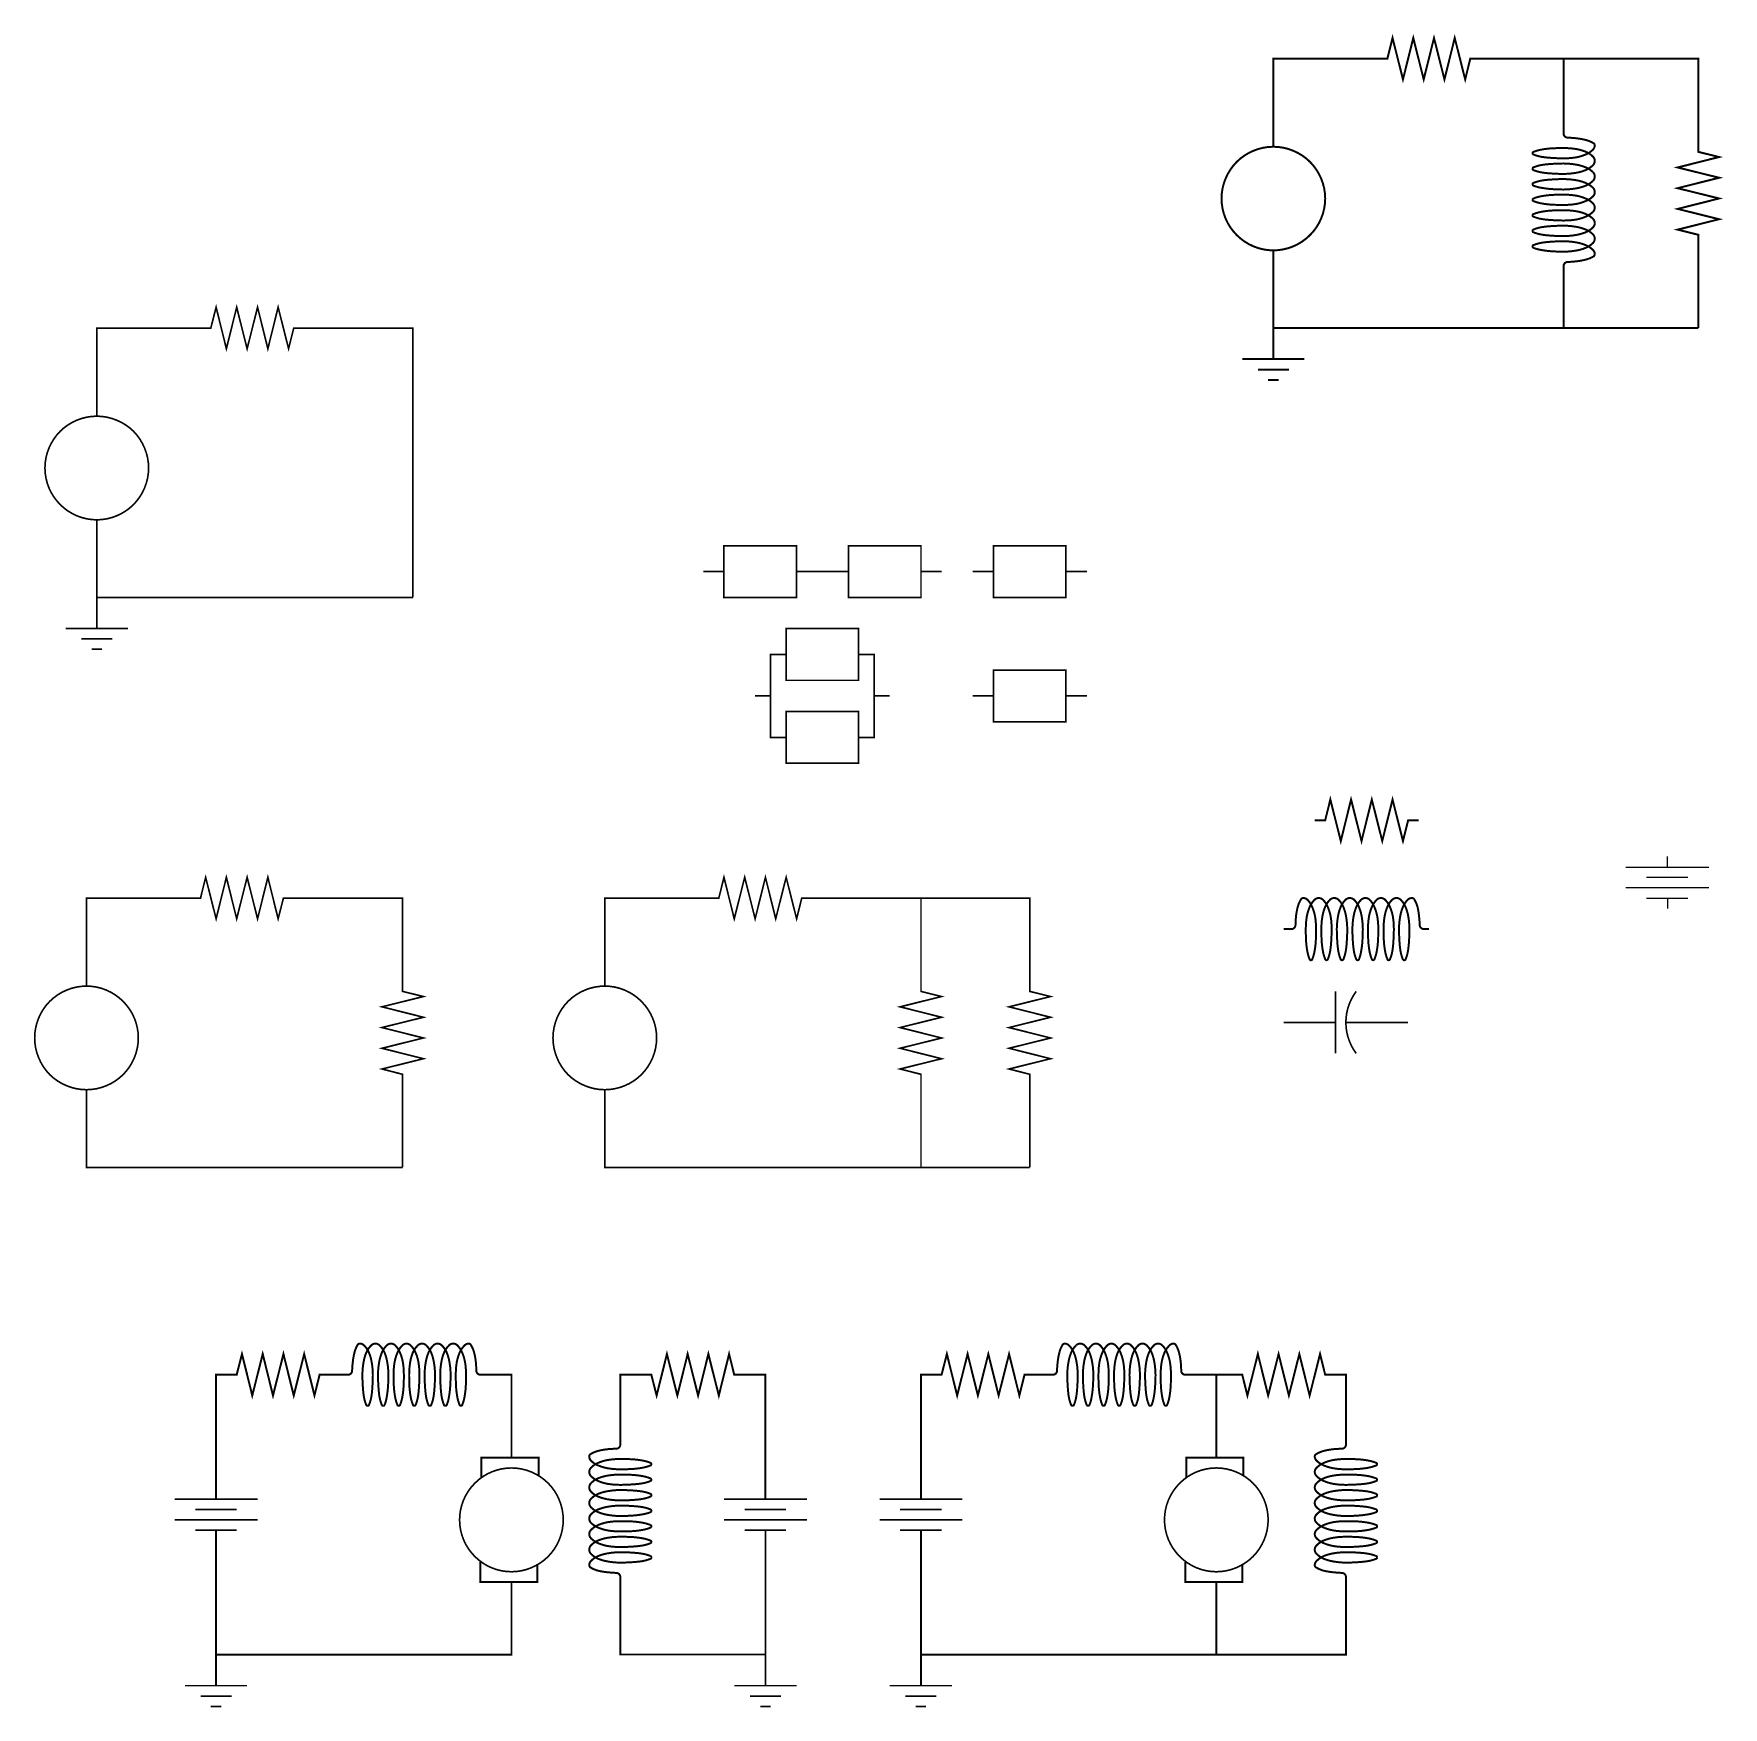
# Model space of a CAD drawing. Header units: inches. Extents: x 0 to 281, y -41 to 106.
# Drawn here: x 130.59 to 140.77, y 40.49 to 50.59 of the extents above; entities that cross this region are included whole.
import ezdxf

# ---------------------------------------------------------------- set-up
doc = ezdxf.new("R2010")
doc.units = ezdxf.units.IN
doc.header["$LTSCALE"] = 0.08
doc.header["$MEASUREMENT"] = 0

msp = doc.modelspace()

# ---------------------------------------------------------------- linework, layer by layer
for points, const_width in [([(138.688, 50.438), (138.75, 50.438), (138.781, 50.562), (138.844, 50.312), (138.906, 50.562), (138.969, 50.312), (139.031, 50.562), (139.094, 50.312), (139.156, 50.562), (139.219, 50.312), (139.25, 50.438), (139.312, 50.438)], 0.012), ([(138.062, 49.906), (138.062, 50.438), (138.688, 50.438)], 0.012), ([(139.312, 50.438), (139.969, 50.438)], 0.012), ([(139.969, 50.438), (140.625, 50.438), (140.625, 49.938)], 0.012), ([(140.625, 49.312), (140.625, 49.375), (140.5, 49.406), (140.75, 49.469), (140.5, 49.531), (140.75, 49.594), (140.5, 49.656), (140.75, 49.719), (140.5, 49.781), (140.75, 49.844), (140.625, 49.875), (140.625, 49.938)], 0.012), ([(140.625, 49.312), (140.625, 48.812)], 0.012), ([(139.969, 48.812), (138.062, 48.812), (138.062, 49.281)], 0.012), ([(139.812, 49.186), (139.812, 48.812)], 0.012), ([(131.594, 48.812), (131.656, 48.812), (131.688, 48.938), (131.75, 48.688), (131.812, 48.938), (131.875, 48.688), (131.938, 48.938), (132, 48.688), (132.062, 48.938), (132.125, 48.688), (132.156, 48.812), (132.219, 48.812)], 0.01), ([(130.969, 48.281), (130.969, 48.812), (131.594, 48.812)], 0.01), ([(132.219, 48.812), (132.875, 48.812), (132.875, 48.312)], 0.01), ([(138.062, 48.812), (138.062, 48.625)], 0.012), ([(139.969, 48.812), (140.625, 48.812)], 0.012), ([(137.875, 48.625), (138.25, 48.625)], 0.012), ([(137.969, 48.562), (138.156, 48.562)], 0.012), ([(138.031, 48.5), (138.094, 48.5)], 0.012), ([(132.875, 47.688), (132.875, 47.188)], 0.01), ([(132.875, 47.188), (130.969, 47.188), (130.969, 47.656)], 0.01), ([(130.969, 47.188), (130.969, 47)], 0.01), ([(130.781, 47), (131.156, 47)], 0.01), ([(130.875, 46.938), (131.062, 46.938)], 0.01), ([(130.938, 46.875), (131, 46.875)], 0.01), ([(138.312, 45.844), (138.375, 45.844), (138.406, 45.969), (138.469, 45.719), (138.531, 45.969), (138.594, 45.719), (138.656, 45.969), (138.719, 45.719), (138.781, 45.969), (138.844, 45.719), (138.875, 45.844), (138.938, 45.844)], 0.012), ([(131.531, 45.375), (131.594, 45.375), (131.625, 45.5), (131.688, 45.25), (131.75, 45.5), (131.812, 45.25), (131.875, 45.5), (131.938, 45.25), (132, 45.5), (132.062, 45.25), (132.094, 45.375), (132.156, 45.375)], 0.01), ([(134.656, 45.375), (134.719, 45.375), (134.75, 45.5), (134.812, 45.25), (134.875, 45.5), (134.938, 45.25), (135, 45.5), (135.062, 45.25), (135.125, 45.5), (135.188, 45.25), (135.219, 45.375), (135.281, 45.375)], 0.01), ([(130.906, 44.844), (130.906, 45.375), (131.531, 45.375)], 0.01), ([(132.156, 45.375), (132.812, 45.375), (132.812, 44.875)], 0.01), ([(134.031, 44.844), (134.031, 45.375), (134.656, 45.375)], 0.01), ([(135.281, 45.375), (135.938, 45.375), (135.938, 44.875)], 0.01), ([(135.938, 45.375), (136.594, 45.375), (136.594, 44.875)], 0.01), ([(132.812, 44.25), (132.812, 44.312), (132.688, 44.344), (132.938, 44.406), (132.688, 44.469), (132.938, 44.531), (132.688, 44.594), (132.938, 44.656), (132.688, 44.719), (132.938, 44.781), (132.812, 44.812), (132.812, 44.875)], 0.01), ([(135.938, 44.25), (135.938, 44.312), (135.812, 44.344), (136.062, 44.406), (135.812, 44.469), (136.062, 44.531), (135.812, 44.594), (136.062, 44.656), (135.812, 44.719), (136.062, 44.781), (135.938, 44.812), (135.938, 44.875)], 0.01), ([(136.594, 44.25), (136.594, 44.312), (136.469, 44.344), (136.719, 44.406), (136.469, 44.469), (136.719, 44.531), (136.469, 44.594), (136.719, 44.656), (136.469, 44.719), (136.719, 44.781), (136.594, 44.812), (136.594, 44.875)], 0.01), ([(132.812, 43.75), (130.906, 43.75), (130.906, 44.219)], 0.01), ([(132.812, 44.25), (132.812, 43.75)], 0.01), ([(135.938, 43.75), (134.031, 43.75), (134.031, 44.219)], 0.01), ([(135.938, 44.25), (135.938, 43.75)], 0.01), ([(136.594, 44.25), (136.594, 43.75)], 0.01), ([(135.938, 43.75), (136.594, 43.75)], 0.01), ([(131.75, 42.5), (131.812, 42.5), (131.844, 42.625), (131.906, 42.375), (131.969, 42.625), (132.031, 42.375), (132.094, 42.625), (132.156, 42.375), (132.219, 42.625), (132.281, 42.375), (132.312, 42.5), (132.375, 42.5)], 0.012), ([(134.875, 42.5), (134.812, 42.5), (134.781, 42.625), (134.719, 42.375), (134.656, 42.625), (134.594, 42.375), (134.531, 42.625), (134.469, 42.375), (134.406, 42.625), (134.344, 42.375), (134.312, 42.5), (134.25, 42.5)], 0.012), ([(136, 42.5), (136.062, 42.5), (136.094, 42.625), (136.156, 42.375), (136.219, 42.625), (136.281, 42.375), (136.344, 42.625), (136.406, 42.375), (136.469, 42.625), (136.531, 42.375), (136.562, 42.5), (136.625, 42.5)], 0.012), ([(138.438, 42.5), (138.375, 42.5), (138.344, 42.625), (138.281, 42.375), (138.219, 42.625), (138.156, 42.375), (138.094, 42.625), (138.031, 42.375), (137.969, 42.625), (137.906, 42.375), (137.875, 42.5), (137.812, 42.5)], 0.012), ([(131.688, 41.75), (131.688, 42.5), (131.812, 42.5)], 0.012), ([(135.938, 41.75), (135.938, 42.5), (136.062, 42.5)], 0.012), ([(131.438, 41.75), (131.938, 41.75)], 0.01), ([(131.562, 41.688), (131.812, 41.688)], 0.01), ([(135.25, 41.75), (134.75, 41.75)], 0.01), ([(135.125, 41.688), (134.875, 41.688)], 0.01), ([(135.688, 41.75), (136.188, 41.75)], 0.01), ([(135.812, 41.688), (136.062, 41.688)], 0.01), ([(131.438, 41.625), (131.938, 41.625)], 0.01), ([(131.562, 41.562), (131.812, 41.562)], 0.01), ([(131.688, 41.562), (131.688, 40.812), (132.938, 40.812)], 0.012), ([(135.25, 41.625), (134.75, 41.625)], 0.01), ([(135.125, 41.562), (134.875, 41.562)], 0.01), ([(135.688, 41.625), (136.188, 41.625)], 0.01), ([(135.812, 41.562), (136.062, 41.562)], 0.01), ([(135.938, 41.562), (135.938, 40.812), (137.188, 40.812)], 0.012), ([(131.688, 40.812), (131.688, 40.625)], 0.012), ([(135, 40.812), (135, 40.625)], 0.01), ([(135.938, 40.812), (135.938, 40.625)], 0.012), ([(131.5, 40.625), (131.875, 40.625)], 0.01), ([(131.594, 40.562), (131.781, 40.562)], 0.01), ([(135.188, 40.625), (134.812, 40.625)], 0.01), ([(135.094, 40.562), (134.906, 40.562)], 0.01), ([(135.75, 40.625), (136.125, 40.625)], 0.01), ([(135.844, 40.562), (136.031, 40.562)], 0.01), ([(131.656, 40.5), (131.719, 40.5)], 0.01), ([(135.031, 40.5), (134.969, 40.5)], 0.01), ([(135.906, 40.5), (135.969, 40.5)], 0.01)]:
    msp.add_lwpolyline(points, dxfattribs=dict(const_width=const_width))
at = {"color": 0}
for points, const_width in [([(139.812, 50.031), (139.812, 50.438)], 0.012), ([(132.875, 48.312), (132.875, 47.688)], 0.01), ([(134.625, 47.344), (134.75, 47.344)], 0.01), ([(135.188, 47.344), (135.5, 47.344)], 0.01), ([(135.938, 47.344), (136.062, 47.344)], 0.01), ([(136.25, 47.344), (136.375, 47.344)], 0.01), ([(136.812, 47.344), (136.938, 47.344)], 0.01), ([(135.125, 46.844), (135.031, 46.844), (135.031, 46.344), (135.125, 46.344)], 0.01), ([(135.562, 46.844), (135.656, 46.844), (135.656, 46.344), (135.562, 46.344)], 0.01), ([(135.031, 46.594), (134.938, 46.594)], 0.01), ([(135.656, 46.594), (135.75, 46.594)], 0.01), ([(136.25, 46.594), (136.375, 46.594)], 0.01), ([(136.812, 46.594), (136.938, 46.594)], 0.01), ([(138.438, 44.812), (138.438, 44.438)], 0.01), ([(138.125, 44.625), (138.438, 44.625)], 0.01), ([(138.5, 44.625), (138.875, 44.625)], 0.01), ([(132.375, 42.5), (132.438, 42.5)], 0.012), ([(134.25, 42.5), (134.125, 42.5), (134.125, 42.125)], 0.012), ([(134.875, 42.5), (135, 42.5), (135, 41.75)], 0.012), ([(136.625, 42.5), (136.688, 42.5)], 0.012), ([(137.719, 42.5), (137.812, 42.5)], 0.012), ([(138.438, 42.5), (138.5, 42.5), (138.5, 42.125)], 0.012), ([(133.288, 41.88), (133.288, 42), (133.632, 42), (133.632, 41.891)], 0.012), ([(137.538, 41.88), (137.538, 42), (137.882, 42), (137.882, 41.891)], 0.012), ([(133.625, 41.359), (133.625, 41.25), (133.281, 41.25), (133.281, 41.37)], 0.012), ([(137.875, 41.359), (137.875, 41.25), (137.531, 41.25), (137.531, 41.37)], 0.012), ([(133.469, 41.25), (133.469, 40.812), (132.438, 40.812)], 0.012), ([(137.719, 41.25), (137.719, 40.812), (136.688, 40.812)], 0.012), ([(138.5, 41.062), (138.5, 40.812), (137.75, 40.812)], 0.012), ([(137.719, 40.812), (137.781, 40.812)], 0.012)]:
    msp.add_lwpolyline(points, dxfattribs=dict(at, const_width=const_width))
for points, const_width in [([(139.812, 49.156), (139.812, 49.186, -0.404786), (139.837, 49.211, 0.017725), (139.89, 49.215, 0.035463), (139.945, 49.225, 0.074651), (139.992, 49.244, 0.26275), (140, 49.258, 0.198145), (139.99, 49.283, 0.098709), (139.945, 49.313, 0.05603), (139.889, 49.329, 0.042752), (139.812, 49.336, 0.017233), (139.735, 49.333, 0.02406), (139.68, 49.327, 0.054403), (139.631, 49.313, 0.30612), (139.625, 49.305, 0.30612), (139.631, 49.296, 0.054403), (139.68, 49.283, 0.02406), (139.735, 49.276, 0.017233), (139.812, 49.273, 0.042752), (139.889, 49.28, 0.05603), (139.945, 49.296, 0.098709), (139.99, 49.326, 0.198145), (140, 49.352, 0.198145), (139.99, 49.377, 0.098709), (139.945, 49.407, 0.05603), (139.889, 49.423, 0.042752), (139.812, 49.43, 0.017233), (139.735, 49.427, 0.02406), (139.68, 49.421, 0.054403), (139.631, 49.407, 0.30612), (139.625, 49.398, 0.30612), (139.631, 49.39, 0.054403), (139.68, 49.376, 0.02406), (139.735, 49.37, 0.017233), (139.812, 49.367, 0.042752), (139.889, 49.374, 0.05603), (139.945, 49.39, 0.098709), (139.99, 49.42, 0.198145), (140, 49.445, 0.198145), (139.99, 49.471, 0.098709), (139.945, 49.501, 0.05603), (139.889, 49.517, 0.042752), (139.812, 49.523, 0.017233), (139.735, 49.521, 0.02406), (139.68, 49.514, 0.054403), (139.631, 49.5, 0.30612), (139.625, 49.492, 0.30612), (139.631, 49.484, 0.054403), (139.68, 49.47, 0.02406), (139.735, 49.464, 0.017233), (139.812, 49.461, 0.042752), (139.889, 49.467, 0.05603), (139.945, 49.484, 0.098709), (139.99, 49.514, 0.198145), (140, 49.539, 0.198145), (139.99, 49.564, 0.098709), (139.945, 49.594, 0.05603), (139.889, 49.611, 0.042752), (139.812, 49.617, 0.017233), (139.735, 49.615, 0.02406), (139.68, 49.608, 0.054403), (139.631, 49.594, 0.30612), (139.625, 49.586, 0.30612), (139.631, 49.578, 0.054403), (139.68, 49.564, 0.02406), (139.735, 49.557, 0.017233), (139.812, 49.555, 0.042752), (139.889, 49.561, 0.05603), (139.945, 49.578, 0.098709), (139.99, 49.607, 0.198145), (140, 49.633, 0.198145), (139.99, 49.658, 0.098709), (139.945, 49.688, 0.05603), (139.889, 49.704, 0.042752), (139.812, 49.711, 0.017233), (139.735, 49.708, 0.02406), (139.68, 49.702, 0.054403), (139.631, 49.688, 0.30612), (139.625, 49.68, 0.30612), (139.631, 49.671, 0.054403), (139.68, 49.658, 0.02406), (139.735, 49.651, 0.017233), (139.812, 49.648, 0.042752), (139.889, 49.655, 0.05603), (139.945, 49.671, 0.098709), (139.99, 49.701, 0.198145), (140, 49.727, 0.198145), (139.99, 49.752, 0.098709), (139.945, 49.782, 0.05603), (139.889, 49.798, 0.042752), (139.812, 49.805, 0.017233), (139.735, 49.802, 0.02406), (139.68, 49.796, 0.054403), (139.631, 49.782, 0.30612), (139.625, 49.773, 0.30612), (139.631, 49.765, 0.054403), (139.68, 49.751, 0.02406), (139.735, 49.745, 0.017233), (139.812, 49.742, 0.042752), (139.889, 49.749, 0.05603), (139.945, 49.765, 0.098709), (139.99, 49.795, 0.198145), (140, 49.82, 0.198145), (139.99, 49.846, 0.098709), (139.945, 49.876, 0.05603), (139.889, 49.892, 0.042752), (139.812, 49.898, 0.017233), (139.735, 49.896, 0.02406), (139.68, 49.889, 0.054403), (139.631, 49.875, 0.30612), (139.625, 49.867, 0.30612), (139.631, 49.859, 0.054403), (139.68, 49.845, 0.02406), (139.735, 49.839, 0.017233), (139.812, 49.836, 0.042752), (139.889, 49.842, 0.05603), (139.945, 49.859, 0.098709), (139.99, 49.889, 0.198145), (140, 49.914, 0.26275), (139.992, 49.928, 0.074651), (139.945, 49.947, 0.035463), (139.89, 49.957, 0.017725), (139.837, 49.961, -0.404786), (139.812, 49.986), (139.812, 50.031)], 0.012), ([(139, 45.188), (138.97, 45.188, -0.404786), (138.945, 45.212, 0.017725), (138.941, 45.265, 0.035463), (138.932, 45.32, 0.074651), (138.912, 45.367, 0.26275), (138.898, 45.375, 0.198145), (138.873, 45.365, 0.098709), (138.843, 45.32, 0.05603), (138.827, 45.264, 0.042752), (138.82, 45.188, 0.017233), (138.823, 45.11, 0.02406), (138.829, 45.055, 0.054403), (138.843, 45.006, 0.30612), (138.852, 45, 0.30612), (138.86, 45.006, 0.054403), (138.874, 45.055, 0.02406), (138.88, 45.11, 0.017233), (138.883, 45.188, 0.042752), (138.876, 45.264, 0.05603), (138.86, 45.32, 0.098709), (138.83, 45.365, 0.198145), (138.805, 45.375, 0.198145), (138.779, 45.365, 0.098709), (138.749, 45.32, 0.05603), (138.733, 45.264, 0.042752), (138.727, 45.188, 0.017233), (138.729, 45.11, 0.02406), (138.736, 45.055, 0.054403), (138.75, 45.006, 0.30612), (138.758, 45, 0.30612), (138.766, 45.006, 0.054403), (138.78, 45.055, 0.02406), (138.786, 45.11, 0.017233), (138.789, 45.188, 0.042752), (138.783, 45.264, 0.05603), (138.766, 45.32, 0.098709), (138.736, 45.365, 0.198145), (138.711, 45.375, 0.198145), (138.686, 45.365, 0.098709), (138.656, 45.32, 0.05603), (138.639, 45.264, 0.042752), (138.633, 45.188, 0.017233), (138.635, 45.11, 0.02406), (138.642, 45.055, 0.054403), (138.656, 45.006, 0.30612), (138.664, 45, 0.30612), (138.672, 45.006, 0.054403), (138.686, 45.055, 0.02406), (138.693, 45.11, 0.017233), (138.695, 45.188, 0.042752), (138.689, 45.264, 0.05603), (138.672, 45.32, 0.098709), (138.643, 45.365, 0.198145), (138.617, 45.375, 0.198145), (138.592, 45.365, 0.098709), (138.562, 45.32, 0.05603), (138.546, 45.264, 0.042752), (138.539, 45.188, 0.017233), (138.542, 45.11, 0.02406), (138.548, 45.055, 0.054403), (138.562, 45.006, 0.30612), (138.57, 45, 0.30612), (138.579, 45.006, 0.054403), (138.592, 45.055, 0.02406), (138.599, 45.11, 0.017233), (138.602, 45.188, 0.042752), (138.595, 45.264, 0.05603), (138.579, 45.32, 0.098709), (138.549, 45.365, 0.198145), (138.523, 45.375, 0.198145), (138.498, 45.365, 0.098709), (138.468, 45.32, 0.05603), (138.452, 45.264, 0.042752), (138.445, 45.188, 0.017233), (138.448, 45.11, 0.02406), (138.454, 45.055, 0.054403), (138.468, 45.006, 0.30612), (138.477, 45, 0.30612), (138.485, 45.006, 0.054403), (138.499, 45.055, 0.02406), (138.505, 45.11, 0.017233), (138.508, 45.188, 0.042752), (138.501, 45.264, 0.05603), (138.485, 45.32, 0.098709), (138.455, 45.365, 0.198145), (138.43, 45.375, 0.198145), (138.404, 45.365, 0.098709), (138.374, 45.32, 0.05603), (138.358, 45.264, 0.042752), (138.352, 45.188, 0.017233), (138.354, 45.11, 0.02406), (138.361, 45.055, 0.054403), (138.375, 45.006, 0.30612), (138.383, 45, 0.30612), (138.391, 45.006, 0.054403), (138.405, 45.055, 0.02406), (138.411, 45.11, 0.017233), (138.414, 45.188, 0.042752), (138.408, 45.264, 0.05603), (138.391, 45.32, 0.098709), (138.361, 45.365, 0.198145), (138.336, 45.375, 0.198145), (138.311, 45.365, 0.098709), (138.281, 45.32, 0.05603), (138.264, 45.264, 0.042752), (138.258, 45.188, 0.017233), (138.26, 45.11, 0.02406), (138.267, 45.055, 0.054403), (138.281, 45.006, 0.30612), (138.289, 45, 0.30612), (138.297, 45.006, 0.054403), (138.311, 45.055, 0.02406), (138.318, 45.11, 0.017233), (138.32, 45.188, 0.042752), (138.314, 45.264, 0.05603), (138.297, 45.32, 0.098709), (138.268, 45.365, 0.198145), (138.242, 45.375, 0.26275), (138.229, 45.367, 0.074651), (138.209, 45.32, 0.035463), (138.199, 45.265, 0.017725), (138.196, 45.212, -0.404786), (138.171, 45.188), (138.125, 45.188)], 0.012), ([(138.562, 44.812, 0.333333), (138.562, 44.438)], 0.01), ([(133.469, 42), (133.469, 42.5), (133.344, 42.5), (133.282, 42.5, -0.404786), (133.257, 42.524, 0.017725), (133.254, 42.577, 0.035463), (133.244, 42.633, 0.074651), (133.224, 42.68, 0.26275), (133.211, 42.688, 0.198145), (133.186, 42.677, 0.098709), (133.156, 42.633, 0.05603), (133.139, 42.576, 0.042752), (133.133, 42.5, 0.017233), (133.135, 42.423, 0.02406), (133.142, 42.367, 0.054403), (133.156, 42.318, 0.30612), (133.164, 42.313, 0.30612), (133.172, 42.318, 0.054403), (133.186, 42.367, 0.02406), (133.193, 42.423, 0.017233), (133.195, 42.5, 0.042752), (133.189, 42.576, 0.05603), (133.172, 42.633, 0.098709), (133.143, 42.677, 0.198145), (133.117, 42.688, 0.198145), (133.092, 42.677, 0.098709), (133.062, 42.633, 0.05603), (133.046, 42.576, 0.042752), (133.039, 42.5, 0.017233), (133.042, 42.423, 0.02406), (133.048, 42.367, 0.054403), (133.062, 42.318, 0.30612), (133.07, 42.313, 0.30612), (133.079, 42.318, 0.054403), (133.092, 42.367, 0.02406), (133.099, 42.423, 0.017233), (133.102, 42.5, 0.042752), (133.095, 42.576, 0.05603), (133.079, 42.633, 0.098709), (133.049, 42.677, 0.198145), (133.023, 42.688, 0.198145), (132.998, 42.677, 0.098709), (132.968, 42.633, 0.05603), (132.952, 42.576, 0.042752), (132.945, 42.5, 0.017233), (132.948, 42.423, 0.02406), (132.954, 42.367, 0.054403), (132.968, 42.318, 0.30612), (132.977, 42.313, 0.30612), (132.985, 42.318, 0.054403), (132.999, 42.367, 0.02406), (133.005, 42.423, 0.017233), (133.008, 42.5, 0.042752), (133.001, 42.576, 0.05603), (132.985, 42.633, 0.098709), (132.955, 42.677, 0.198145), (132.93, 42.688, 0.198145), (132.904, 42.677, 0.098709), (132.874, 42.633, 0.05603), (132.858, 42.576, 0.042752), (132.852, 42.5, 0.017233), (132.854, 42.423, 0.02406), (132.861, 42.367, 0.054403), (132.875, 42.318, 0.30612), (132.883, 42.313, 0.30612), (132.891, 42.318, 0.054403), (132.905, 42.367, 0.02406), (132.911, 42.423, 0.017233), (132.914, 42.5, 0.042752), (132.908, 42.576, 0.05603), (132.891, 42.633, 0.098709), (132.861, 42.677, 0.198145), (132.836, 42.688, 0.198145), (132.811, 42.677, 0.098709), (132.781, 42.633, 0.05603), (132.764, 42.576, 0.042752), (132.758, 42.5, 0.017233), (132.76, 42.423, 0.02406), (132.767, 42.367, 0.054403), (132.781, 42.318, 0.30612), (132.789, 42.313, 0.30612), (132.797, 42.318, 0.054403), (132.811, 42.367, 0.02406), (132.818, 42.423, 0.017233), (132.82, 42.5, 0.042752), (132.814, 42.576, 0.05603), (132.797, 42.633, 0.098709), (132.768, 42.677, 0.198145), (132.742, 42.688, 0.198145), (132.717, 42.677, 0.098709), (132.687, 42.633, 0.05603), (132.671, 42.576, 0.042752), (132.664, 42.5, 0.017233), (132.667, 42.423, 0.02406), (132.673, 42.367, 0.054403), (132.687, 42.318, 0.30612), (132.695, 42.313, 0.30612), (132.704, 42.318, 0.054403), (132.717, 42.367, 0.02406), (132.724, 42.423, 0.017233), (132.727, 42.5, 0.042752), (132.72, 42.576, 0.05603), (132.704, 42.633, 0.098709), (132.674, 42.677, 0.198145), (132.648, 42.688, 0.198145), (132.623, 42.677, 0.098709), (132.593, 42.633, 0.05603), (132.577, 42.576, 0.042752), (132.57, 42.5, 0.017233), (132.573, 42.423, 0.02406), (132.579, 42.367, 0.054403), (132.593, 42.318, 0.30612), (132.602, 42.313, 0.30612), (132.61, 42.318, 0.054403), (132.624, 42.367, 0.02406), (132.63, 42.423, 0.017233), (132.633, 42.5, 0.042752), (132.626, 42.576, 0.05603), (132.61, 42.633, 0.098709), (132.58, 42.677, 0.198145), (132.555, 42.688, 0.26275), (132.541, 42.68, 0.074651), (132.522, 42.633, 0.035463), (132.512, 42.577, 0.017725), (132.508, 42.524, -0.404786), (132.483, 42.5), (132.438, 42.5)], 0.012), ([(137.719, 42), (137.719, 42.5), (137.594, 42.5), (137.532, 42.5, -0.404786), (137.507, 42.524, 0.017725), (137.504, 42.577, 0.035463), (137.494, 42.633, 0.074651), (137.474, 42.68, 0.26275), (137.461, 42.688, 0.198145), (137.436, 42.677, 0.098709), (137.406, 42.633, 0.05603), (137.389, 42.576, 0.042752), (137.383, 42.5, 0.017233), (137.385, 42.423, 0.02406), (137.392, 42.367, 0.054403), (137.406, 42.318, 0.30612), (137.414, 42.313, 0.30612), (137.422, 42.318, 0.054403), (137.436, 42.367, 0.02406), (137.443, 42.423, 0.017233), (137.445, 42.5, 0.042752), (137.439, 42.576, 0.05603), (137.422, 42.633, 0.098709), (137.393, 42.677, 0.198145), (137.367, 42.688, 0.198145), (137.342, 42.677, 0.098709), (137.312, 42.633, 0.05603), (137.296, 42.576, 0.042752), (137.289, 42.5, 0.017233), (137.292, 42.423, 0.02406), (137.298, 42.367, 0.054403), (137.312, 42.318, 0.30612), (137.32, 42.313, 0.30612), (137.329, 42.318, 0.054403), (137.342, 42.367, 0.02406), (137.349, 42.423, 0.017233), (137.352, 42.5, 0.042752), (137.345, 42.576, 0.05603), (137.329, 42.633, 0.098709), (137.299, 42.677, 0.198145), (137.273, 42.688, 0.198145), (137.248, 42.677, 0.098709), (137.218, 42.633, 0.05603), (137.202, 42.576, 0.042752), (137.195, 42.5, 0.017233), (137.198, 42.423, 0.02406), (137.204, 42.367, 0.054403), (137.218, 42.318, 0.30612), (137.227, 42.313, 0.30612), (137.235, 42.318, 0.054403), (137.249, 42.367, 0.02406), (137.255, 42.423, 0.017233), (137.258, 42.5, 0.042752), (137.251, 42.576, 0.05603), (137.235, 42.633, 0.098709), (137.205, 42.677, 0.198145), (137.18, 42.688, 0.198145), (137.154, 42.677, 0.098709), (137.124, 42.633, 0.05603), (137.108, 42.576, 0.042752), (137.102, 42.5, 0.017233), (137.104, 42.423, 0.02406), (137.111, 42.367, 0.054403), (137.125, 42.318, 0.30612), (137.133, 42.313, 0.30612), (137.141, 42.318, 0.054403), (137.155, 42.367, 0.02406), (137.161, 42.423, 0.017233), (137.164, 42.5, 0.042752), (137.158, 42.576, 0.05603), (137.141, 42.633, 0.098709), (137.111, 42.677, 0.198145), (137.086, 42.688, 0.198145), (137.061, 42.677, 0.098709), (137.031, 42.633, 0.05603), (137.014, 42.576, 0.042752), (137.008, 42.5, 0.017233), (137.01, 42.423, 0.02406), (137.017, 42.367, 0.054403), (137.031, 42.318, 0.30612), (137.039, 42.313, 0.30612), (137.047, 42.318, 0.054403), (137.061, 42.367, 0.02406), (137.068, 42.423, 0.017233), (137.07, 42.5, 0.042752), (137.064, 42.576, 0.05603), (137.047, 42.633, 0.098709), (137.018, 42.677, 0.198145), (136.992, 42.688, 0.198145), (136.967, 42.677, 0.098709), (136.937, 42.633, 0.05603), (136.921, 42.576, 0.042752), (136.914, 42.5, 0.017233), (136.917, 42.423, 0.02406), (136.923, 42.367, 0.054403), (136.937, 42.318, 0.30612), (136.945, 42.313, 0.30612), (136.954, 42.318, 0.054403), (136.967, 42.367, 0.02406), (136.974, 42.423, 0.017233), (136.977, 42.5, 0.042752), (136.97, 42.576, 0.05603), (136.954, 42.633, 0.098709), (136.924, 42.677, 0.198145), (136.898, 42.688, 0.198145), (136.873, 42.677, 0.098709), (136.843, 42.633, 0.05603), (136.827, 42.576, 0.042752), (136.82, 42.5, 0.017233), (136.823, 42.423, 0.02406), (136.829, 42.367, 0.054403), (136.843, 42.318, 0.30612), (136.852, 42.313, 0.30612), (136.86, 42.318, 0.054403), (136.874, 42.367, 0.02406), (136.88, 42.423, 0.017233), (136.883, 42.5, 0.042752), (136.876, 42.576, 0.05603), (136.86, 42.633, 0.098709), (136.83, 42.677, 0.198145), (136.805, 42.688, 0.26275), (136.791, 42.68, 0.074651), (136.772, 42.633, 0.035463), (136.762, 42.577, 0.017725), (136.758, 42.524, -0.404786), (136.733, 42.5), (136.688, 42.5)], 0.012)]:
    msp.add_lwpolyline(points, format="xyb", dxfattribs=dict(at, const_width=const_width))
for points, const_width in [([(137.75, 49.594, 0.098491), (137.774, 49.474, 0.098491), (137.842, 49.373, 0.098491), (137.943, 49.305, 0.098491), (138.062, 49.281, 0.098491), (138.182, 49.305, 0.098491), (138.283, 49.373, 0.098491), (138.351, 49.474, 0.098491), (138.375, 49.594, 0.098491), (138.351, 49.713, 0.098491), (138.283, 49.815, 0.098491), (138.182, 49.882, 0.098491), (138.062, 49.906, 0.098491), (137.943, 49.882, 0.098491), (137.842, 49.815, 0.098491), (137.774, 49.713, 0.098491)], 0.012), ([(130.656, 47.969, 0.098491), (130.68, 47.849, 0.098491), (130.748, 47.748, 0.098491), (130.849, 47.68, 0.098491), (130.969, 47.656, 0.098491), (131.088, 47.68, 0.098491), (131.19, 47.748, 0.098491), (131.257, 47.849, 0.098491), (131.281, 47.969, 0.098491), (131.257, 48.088, 0.098491), (131.19, 48.19, 0.098491), (131.088, 48.257, 0.098491), (130.969, 48.281, 0.098491), (130.849, 48.257, 0.098491), (130.748, 48.19, 0.098491), (130.68, 48.088, 0.098491)], 0.01), ([(130.594, 44.531, 0.098491), (130.618, 44.412, 0.098491), (130.685, 44.31, 0.098491), (130.787, 44.243, 0.098491), (130.906, 44.219, 0.098491), (131.026, 44.243, 0.098491), (131.127, 44.31, 0.098491), (131.195, 44.412, 0.098491), (131.219, 44.531, 0.098491), (131.195, 44.651, 0.098491), (131.127, 44.752, 0.098491), (131.026, 44.82, 0.098491), (130.906, 44.844, 0.098491), (130.787, 44.82, 0.098491), (130.685, 44.752, 0.098491), (130.618, 44.651, 0.098491)], 0.01), ([(133.719, 44.531, 0.098491), (133.743, 44.412, 0.098491), (133.81, 44.31, 0.098491), (133.912, 44.243, 0.098491), (134.031, 44.219, 0.098491), (134.151, 44.243, 0.098491), (134.252, 44.31, 0.098491), (134.32, 44.412, 0.098491), (134.344, 44.531, 0.098491), (134.32, 44.651, 0.098491), (134.252, 44.752, 0.098491), (134.151, 44.82, 0.098491), (134.031, 44.844, 0.098491), (133.912, 44.82, 0.098491), (133.81, 44.752, 0.098491), (133.743, 44.651, 0.098491)], 0.01), ([(133.156, 41.625, 0.098491), (133.18, 41.505, 0.098491), (133.248, 41.404, 0.098491), (133.349, 41.336, 0.098491), (133.469, 41.312, 0.098491), (133.588, 41.336, 0.098491), (133.69, 41.404, 0.098491), (133.757, 41.505, 0.098491), (133.781, 41.625, 0.098491), (133.757, 41.745, 0.098491), (133.69, 41.846, 0.098491), (133.588, 41.914, 0.098491), (133.469, 41.938, 0.098491), (133.349, 41.914, 0.098491), (133.248, 41.846, 0.098491), (133.18, 41.745, 0.098491)], 0.01), ([(137.406, 41.625, 0.098491), (137.43, 41.505, 0.098491), (137.498, 41.404, 0.098491), (137.599, 41.336, 0.098491), (137.719, 41.312, 0.098491), (137.838, 41.336, 0.098491), (137.94, 41.404, 0.098491), (138.007, 41.505, 0.098491), (138.031, 41.625, 0.098491), (138.007, 41.745, 0.098491), (137.94, 41.846, 0.098491), (137.838, 41.914, 0.098491), (137.719, 41.938, 0.098491), (137.599, 41.914, 0.098491), (137.498, 41.846, 0.098491), (137.43, 41.745, 0.098491)], 0.01)]:
    msp.add_lwpolyline(points, format="xyb", close=True, dxfattribs=dict(const_width=const_width))
at = {"color": 0, "const_width": 0.01}
for points in [[(134.75, 47.5), (135.188, 47.5), (135.188, 47.188), (134.75, 47.188)], [(135.5, 47.5), (135.938, 47.5), (135.938, 47.188), (135.5, 47.188)], [(136.375, 47.5), (136.812, 47.5), (136.812, 47.188), (136.375, 47.188)], [(135.125, 47), (135.562, 47), (135.562, 46.688), (135.125, 46.688)], [(136.375, 46.75), (136.812, 46.75), (136.812, 46.438), (136.375, 46.438)], [(135.125, 46.5), (135.562, 46.5), (135.562, 46.188), (135.125, 46.188)]]:
    msp.add_lwpolyline(points, close=True, dxfattribs=at)
for points in [[(140.188, 45.562), (140.688, 45.562)], [(140.438, 45.562), (140.438, 45.625)], [(140.188, 45.438), (140.688, 45.438)], [(140.312, 45.5), (140.562, 45.5)], [(140.312, 45.375), (140.562, 45.375)], [(140.438, 45.375), (140.438, 45.312)]]:
    msp.add_lwpolyline(points)
for points in [[(135, 40.812, 0.01, 0.01, 0), (134.125, 40.812, 0.012, 0.012, 0), (134.125, 40.969, 0.012, 0.012, 0), (134.125, 41.219, 0.012, 0.012, 0), (134.125, 41.28, 0.012, 0.012, 0.404786), (134.101, 41.305, 0.012, 0.012, -0.017725), (134.048, 41.309, 0.012, 0.012, -0.035463), (133.992, 41.318, 0.012, 0.012, -0.074651), (133.945, 41.338, 0.012, 0.012, -0.26275), (133.938, 41.352, 0.012, 0.012, -0.198145), (133.948, 41.377, 0.012, 0.012, -0.098709), (133.992, 41.407, 0.012, 0.012, -0.05603), (134.049, 41.423, 0.012, 0.012, -0.042752), (134.125, 41.43, 0.012, 0.012, -0.017233), (134.202, 41.427, 0.012, 0.012, -0.02406), (134.258, 41.421, 0.012, 0.012, -0.054403), (134.307, 41.407, 0.012, 0.012, -0.30612), (134.312, 41.398, 0.012, 0.012, -0.30612), (134.307, 41.39, 0.012, 0.012, -0.054403), (134.258, 41.376, 0.012, 0.012, -0.02406), (134.202, 41.37, 0.012, 0.012, -0.017233), (134.125, 41.367, 0.012, 0.012, -0.042752), (134.049, 41.374, 0.012, 0.012, -0.05603), (133.992, 41.39, 0.012, 0.012, -0.098709), (133.948, 41.42, 0.012, 0.012, -0.198145), (133.938, 41.445, 0.012, 0.012, -0.198145), (133.948, 41.471, 0.012, 0.012, -0.098709), (133.992, 41.501, 0.012, 0.012, -0.05603), (134.049, 41.517, 0.012, 0.012, -0.042752), (134.125, 41.523, 0.012, 0.012, -0.017233), (134.202, 41.521, 0.012, 0.012, -0.02406), (134.258, 41.514, 0.012, 0.012, -0.054403), (134.307, 41.5, 0.012, 0.012, -0.30612), (134.312, 41.492, 0.012, 0.012, -0.30612), (134.307, 41.484, 0.012, 0.012, -0.054403), (134.258, 41.47, 0.012, 0.012, -0.02406), (134.202, 41.464, 0.012, 0.012, -0.017233), (134.125, 41.461, 0.012, 0.012, -0.042752), (134.049, 41.467, 0.012, 0.012, -0.05603), (133.992, 41.484, 0.012, 0.012, -0.098709), (133.948, 41.514, 0.012, 0.012, -0.198145), (133.938, 41.539, 0.012, 0.012, -0.198145), (133.948, 41.564, 0.012, 0.012, -0.098709), (133.992, 41.594, 0.012, 0.012, -0.05603), (134.049, 41.611, 0.012, 0.012, -0.042752), (134.125, 41.617, 0.012, 0.012, -0.017233), (134.202, 41.615, 0.012, 0.012, -0.02406), (134.258, 41.608, 0.012, 0.012, -0.054403), (134.307, 41.594, 0.012, 0.012, -0.30612), (134.312, 41.586, 0.012, 0.012, -0.30612), (134.307, 41.578, 0.012, 0.012, -0.054403), (134.258, 41.564, 0.012, 0.012, -0.02406), (134.202, 41.557, 0.012, 0.012, -0.017233), (134.125, 41.555, 0.012, 0.012, -0.042752), (134.049, 41.561, 0.012, 0.012, -0.05603), (133.992, 41.578, 0.012, 0.012, -0.098709), (133.948, 41.607, 0.012, 0.012, -0.198145), (133.938, 41.633, 0.012, 0.012, -0.198145), (133.948, 41.658, 0.012, 0.012, -0.098709), (133.992, 41.688, 0.012, 0.012, -0.05603), (134.049, 41.704, 0.012, 0.012, -0.042752), (134.125, 41.711, 0.012, 0.012, -0.017233), (134.202, 41.708, 0.012, 0.012, -0.02406), (134.258, 41.702, 0.012, 0.012, -0.054403), (134.307, 41.688, 0.012, 0.012, -0.30612), (134.312, 41.68, 0.012, 0.012, -0.30612), (134.307, 41.671, 0.012, 0.012, -0.054403), (134.258, 41.658, 0.012, 0.012, -0.02406), (134.202, 41.651, 0.012, 0.012, -0.017233), (134.125, 41.648, 0.012, 0.012, -0.042752), (134.049, 41.655, 0.012, 0.012, -0.05603), (133.992, 41.671, 0.012, 0.012, -0.098709), (133.948, 41.701, 0.012, 0.012, -0.198145), (133.938, 41.727, 0.012, 0.012, -0.198145), (133.948, 41.752, 0.012, 0.012, -0.098709), (133.992, 41.782, 0.012, 0.012, -0.05603), (134.049, 41.798, 0.012, 0.012, -0.042752), (134.125, 41.805, 0.012, 0.012, -0.017233), (134.202, 41.802, 0.012, 0.012, -0.02406), (134.258, 41.796, 0.012, 0.012, -0.054403), (134.307, 41.782, 0.012, 0.012, -0.30612), (134.312, 41.773, 0.012, 0.012, -0.30612), (134.307, 41.765, 0.012, 0.012, -0.054403), (134.258, 41.751, 0.012, 0.012, -0.02406), (134.202, 41.745, 0.012, 0.012, -0.017233), (134.125, 41.742, 0.012, 0.012, -0.042752), (134.049, 41.749, 0.012, 0.012, -0.05603), (133.992, 41.765, 0.012, 0.012, -0.098709), (133.948, 41.795, 0.012, 0.012, -0.198145), (133.938, 41.82, 0.012, 0.012, -0.198145), (133.948, 41.846, 0.012, 0.012, -0.098709), (133.992, 41.876, 0.012, 0.012, -0.05603), (134.049, 41.892, 0.012, 0.012, -0.042752), (134.125, 41.898, 0.012, 0.012, -0.017233), (134.202, 41.896, 0.012, 0.012, -0.02406), (134.258, 41.889, 0.012, 0.012, -0.054403), (134.307, 41.875, 0.012, 0.012, -0.30612), (134.312, 41.867, 0.012, 0.012, -0.30612), (134.307, 41.859, 0.012, 0.012, -0.054403), (134.258, 41.845, 0.012, 0.012, -0.02406), (134.202, 41.839, 0.012, 0.012, -0.017233), (134.125, 41.836, 0.012, 0.012, -0.042752), (134.049, 41.842, 0.012, 0.012, -0.05603), (133.992, 41.859, 0.012, 0.012, -0.098709), (133.948, 41.889, 0.012, 0.012, -0.198145), (133.938, 41.914, 0.012, 0.012, -0.198145), (133.948, 41.939, 0.012, 0.012, -0.098709), (133.992, 41.969, 0.012, 0.012, -0.05603), (134.049, 41.986, 0.012, 0.012, -0.042752), (134.125, 41.992, 0.012, 0.012, -0.017233), (134.202, 41.99, 0.012, 0.012, -0.02406), (134.258, 41.983, 0.012, 0.012, -0.054403), (134.307, 41.969, 0.012, 0.012, -0.30612), (134.312, 41.961, 0.012, 0.012, -0.30612), (134.307, 41.953, 0.012, 0.012, -0.054403), (134.258, 41.939, 0.012, 0.012, -0.02406), (134.202, 41.932, 0.012, 0.012, -0.017233), (134.125, 41.93, 0.012, 0.012, -0.042752), (134.049, 41.936, 0.012, 0.012, -0.05603), (133.992, 41.953, 0.012, 0.012, -0.098709), (133.948, 41.982, 0.012, 0.012, -0.198145), (133.938, 42.008, 0.012, 0.012, -0.26275), (133.945, 42.021, 0.012, 0.012, -0.074651), (133.992, 42.041, 0.012, 0.012, -0.035463), (134.048, 42.051, 0.012, 0.012, -0.017725), (134.101, 42.054, 0.012, 0.012, 0.404786), (134.125, 42.079, 0.012, 0.012, 0), (134.125, 42.125, 0, 0, 0)], [(138.5, 41.048, 0.012, 0.012, 0), (138.5, 41.219, 0.012, 0.012, 0), (138.5, 41.28, 0.012, 0.012, 0.404786), (138.476, 41.305, 0.012, 0.012, -0.017725), (138.423, 41.309, 0.012, 0.012, -0.035463), (138.367, 41.318, 0.012, 0.012, -0.074651), (138.32, 41.338, 0.012, 0.012, -0.26275), (138.312, 41.352, 0.012, 0.012, -0.198145), (138.323, 41.377, 0.012, 0.012, -0.098709), (138.367, 41.407, 0.012, 0.012, -0.05603), (138.424, 41.423, 0.012, 0.012, -0.042752), (138.5, 41.43, 0.012, 0.012, -0.017233), (138.577, 41.427, 0.012, 0.012, -0.02406), (138.633, 41.421, 0.012, 0.012, -0.054403), (138.682, 41.407, 0.012, 0.012, -0.30612), (138.688, 41.398, 0.012, 0.012, -0.30612), (138.682, 41.39, 0.012, 0.012, -0.054403), (138.633, 41.376, 0.012, 0.012, -0.02406), (138.577, 41.37, 0.012, 0.012, -0.017233), (138.5, 41.367, 0.012, 0.012, -0.042752), (138.424, 41.374, 0.012, 0.012, -0.05603), (138.367, 41.39, 0.012, 0.012, -0.098709), (138.323, 41.42, 0.012, 0.012, -0.198145), (138.312, 41.445, 0.012, 0.012, -0.198145), (138.323, 41.471, 0.012, 0.012, -0.098709), (138.367, 41.501, 0.012, 0.012, -0.05603), (138.424, 41.517, 0.012, 0.012, -0.042752), (138.5, 41.523, 0.012, 0.012, -0.017233), (138.577, 41.521, 0.012, 0.012, -0.02406), (138.633, 41.514, 0.012, 0.012, -0.054403), (138.682, 41.5, 0.012, 0.012, -0.30612), (138.688, 41.492, 0.012, 0.012, -0.30612), (138.682, 41.484, 0.012, 0.012, -0.054403), (138.633, 41.47, 0.012, 0.012, -0.02406), (138.577, 41.464, 0.012, 0.012, -0.017233), (138.5, 41.461, 0.012, 0.012, -0.042752), (138.424, 41.467, 0.012, 0.012, -0.05603), (138.367, 41.484, 0.012, 0.012, -0.098709), (138.323, 41.514, 0.012, 0.012, -0.198145), (138.312, 41.539, 0.012, 0.012, -0.198145), (138.323, 41.564, 0.012, 0.012, -0.098709), (138.367, 41.594, 0.012, 0.012, -0.05603), (138.424, 41.611, 0.012, 0.012, -0.042752), (138.5, 41.617, 0.012, 0.012, -0.017233), (138.577, 41.615, 0.012, 0.012, -0.02406), (138.633, 41.608, 0.012, 0.012, -0.054403), (138.682, 41.594, 0.012, 0.012, -0.30612), (138.688, 41.586, 0.012, 0.012, -0.30612), (138.682, 41.578, 0.012, 0.012, -0.054403), (138.633, 41.564, 0.012, 0.012, -0.02406), (138.577, 41.557, 0.012, 0.012, -0.017233), (138.5, 41.555, 0.012, 0.012, -0.042752), (138.424, 41.561, 0.012, 0.012, -0.05603), (138.367, 41.578, 0.012, 0.012, -0.098709), (138.323, 41.607, 0.012, 0.012, -0.198145), (138.312, 41.633, 0.012, 0.012, -0.198145), (138.323, 41.658, 0.012, 0.012, -0.098709), (138.367, 41.688, 0.012, 0.012, -0.05603), (138.424, 41.704, 0.012, 0.012, -0.042752), (138.5, 41.711, 0.012, 0.012, -0.017233), (138.577, 41.708, 0.012, 0.012, -0.02406), (138.633, 41.702, 0.012, 0.012, -0.054403), (138.682, 41.688, 0.012, 0.012, -0.30612), (138.688, 41.68, 0.012, 0.012, -0.30612), (138.682, 41.671, 0.012, 0.012, -0.054403), (138.633, 41.658, 0.012, 0.012, -0.02406), (138.577, 41.651, 0.012, 0.012, -0.017233), (138.5, 41.648, 0.012, 0.012, -0.042752), (138.424, 41.655, 0.012, 0.012, -0.05603), (138.367, 41.671, 0.012, 0.012, -0.098709), (138.323, 41.701, 0.012, 0.012, -0.198145), (138.312, 41.727, 0.012, 0.012, -0.198145), (138.323, 41.752, 0.012, 0.012, -0.098709), (138.367, 41.782, 0.012, 0.012, -0.05603), (138.424, 41.798, 0.012, 0.012, -0.042752), (138.5, 41.805, 0.012, 0.012, -0.017233), (138.577, 41.802, 0.012, 0.012, -0.02406), (138.633, 41.796, 0.012, 0.012, -0.054403), (138.682, 41.782, 0.012, 0.012, -0.30612), (138.688, 41.773, 0.012, 0.012, -0.30612), (138.682, 41.765, 0.012, 0.012, -0.054403), (138.633, 41.751, 0.012, 0.012, -0.02406), (138.577, 41.745, 0.012, 0.012, -0.017233), (138.5, 41.742, 0.012, 0.012, -0.042752), (138.424, 41.749, 0.012, 0.012, -0.05603), (138.367, 41.765, 0.012, 0.012, -0.098709), (138.323, 41.795, 0.012, 0.012, -0.198145), (138.312, 41.82, 0.012, 0.012, -0.198145), (138.323, 41.846, 0.012, 0.012, -0.098709), (138.367, 41.876, 0.012, 0.012, -0.05603), (138.424, 41.892, 0.012, 0.012, -0.042752), (138.5, 41.898, 0.012, 0.012, -0.017233), (138.577, 41.896, 0.012, 0.012, -0.02406), (138.633, 41.889, 0.012, 0.012, -0.054403), (138.682, 41.875, 0.012, 0.012, -0.30612), (138.688, 41.867, 0.012, 0.012, -0.30612), (138.682, 41.859, 0.012, 0.012, -0.054403), (138.633, 41.845, 0.012, 0.012, -0.02406), (138.577, 41.839, 0.012, 0.012, -0.017233), (138.5, 41.836, 0.012, 0.012, -0.042752), (138.424, 41.842, 0.012, 0.012, -0.05603), (138.367, 41.859, 0.012, 0.012, -0.098709), (138.323, 41.889, 0.012, 0.012, -0.198145), (138.312, 41.914, 0.012, 0.012, -0.198145), (138.323, 41.939, 0.012, 0.012, -0.098709), (138.367, 41.969, 0.012, 0.012, -0.05603), (138.424, 41.986, 0.012, 0.012, -0.042752), (138.5, 41.992, 0.012, 0.012, -0.017233), (138.577, 41.99, 0.012, 0.012, -0.02406), (138.633, 41.983, 0.012, 0.012, -0.054403), (138.682, 41.969, 0.012, 0.012, -0.30612), (138.688, 41.961, 0.012, 0.012, -0.30612), (138.682, 41.953, 0.012, 0.012, -0.054403), (138.633, 41.939, 0.012, 0.012, -0.02406), (138.577, 41.932, 0.012, 0.012, -0.017233), (138.5, 41.93, 0.012, 0.012, -0.042752), (138.424, 41.936, 0.012, 0.012, -0.05603), (138.367, 41.953, 0.012, 0.012, -0.098709), (138.323, 41.982, 0.012, 0.012, -0.198145), (138.312, 42.008, 0.012, 0.012, -0.26275), (138.32, 42.021, 0.012, 0.012, -0.074651), (138.367, 42.041, 0.012, 0.012, -0.035463), (138.423, 42.051, 0.012, 0.012, -0.017725), (138.476, 42.054, 0.012, 0.012, 0.404786), (138.5, 42.079, 0.012, 0.012, 0), (138.5, 42.125, 0, 0, 0)], [(135, 41.562, 0.01, 0.01, 0), (135, 40.812, 0.01, 0.01, 0), (134.719, 40.812, 0.01, 0.01, 0)]]:
    msp.add_lwpolyline(points, format="xyseb")

doc.saveas('drawing.dxf')
